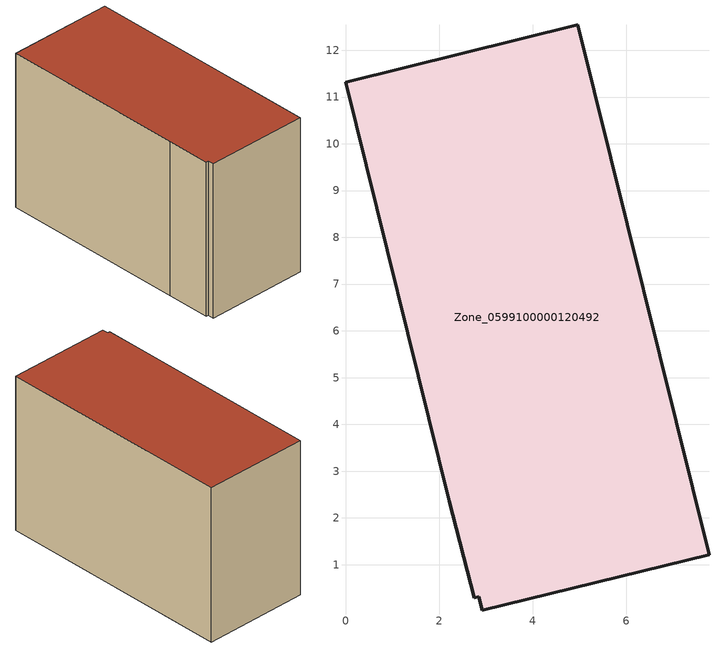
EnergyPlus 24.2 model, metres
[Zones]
Zone_0599100000120492
 floor ground (C_G): 2.22,2.35 0,11.31 4.96,12.55 7.77,1.21 2.93,0.03 2.85,0.31 2.75,0.29 z0
 wall outside (C_F): 7.77,1.21 4.96,12.55 0,11.31 2.22,2.35 2.75,0.29 2.85,0.31 2.93,0.03 7.77,1.21 z0:7.66
 roof outside (C_R): 2.75,0.29 2.85,0.31 2.93,0.03 7.77,1.21 4.96,12.55 0,11.31 2.22,2.35 z7.66
[BUILDING]
Pand.0599100000120492: North Axis=0; Terrain=City; Loads Convergence Tolerance Value=0.04; Temperature Convergence Tolerance Value=0.4; Solar Distribution=FullExterior; Maximum Number of Warmup Days=25; Minimum Number of Warmup Days=1
[Site:Location]
Rotterdam.The.Hague.AP_ZH_NLD Design_Conditions: Latitude=51.96; Longitude=4.45; Time Zone=1; Elevation=-4.5
[SITE:GROUNDTEMPERATURE:BUILDINGSURFACE]
18, 18, 18, 18, 18, 18, 18, 18, 18, 18, 18, 18
[MATERIAL] Thermal Absorptance=0.9; Solar Absorptance=0.7; Visible Absorptance=0.7
Name | Roughness | Thickness | Conductivity | Density | Specific Heat
G.TI.1975-1991 | MediumSmooth | 0.15 | 0.288461 | 540 | 1210
F.TI.1975-1991 | Rough | 0.3 | 0.230769 | 1920 | 840
R.TI.1975-1991 | MediumRough | 0.2 | 0.153846 | 1500 | 1000
[CONSTRUCTION]
C_G: G.TI.1975-1991
C_F: F.TI.1975-1991
C_R: R.TI.1975-1991
[ZONE]
Zone_0599100000120492: Type=1; Multiplier=1; Ceiling Height=Autocalculate; Volume=Autocalculate; Floor Area=autocalculate; Part of Total Floor Area=Yes
[ZONEINFILTRATION:DESIGNFLOWRATE]
Infil_Zone_0599100000120492: Zone or ZoneList or Space or SpaceList=Zone_0599100000120492; Schedule=AlwaysOn; Design Flow Rate Calculation Method=Flow/Area; Flow Rate per Floor Area=0.003; Constant Term Coefficient=1; Temperature Term Coefficient=0; Velocity Term Coefficient=0; Velocity Squared Term Coefficient=0
[HVACTEMPLATE:ZONE:IDEALLOADSAIRSYSTEM]
Zone_0599100000120492: Maximum Heating Supply Air Temperature=50; Minimum Cooling Supply Air Temperature=13; Maximum Heating Supply Air Humidity Ratio=0.0156; Minimum Cooling Supply Air Humidity Ratio=0.0077; Heating Limit=NoLimit; Cooling Limit=NoLimit; Dehumidification Control Type=ConstantSensibleHeatRatio; Cooling Sensible Heat Ratio=0.7; Dehumidification Setpoint=60; Humidification Control Type=None; Humidification Setpoint=30; Outdoor Air Method=None; Outdoor Air Flow Rate per Person=0.00944; Outdoor Air Flow Rate per Zone Floor Area=0; Outdoor Air Flow Rate per Zone=0; Demand Controlled Ventilation Type=None; Outdoor Air Economizer Type=NoEconomizer; Heat Recovery Type=None; Sensible Heat Recovery Effectiveness=0.7; Latent Heat Recovery Effectiveness=0.65
[ZONECONTROL:THERMOSTAT]
ThermostatControl_Zone_0599100000120492: Zone or ZoneList=Zone_0599100000120492; Control Type Schedule=DualSetpointControlType; Control 1=Thermostat_Zone_0599100000120492; Temperature Difference Between Cutout And Setpoint=0
[THERMOSTATSETPOINT:DUALSETPOINT]
Thermostat_Zone_0599100000120492: Heating Setpoint Temperature Schedule=HeatingSetpoint_Zone_0599100000120492; Cooling Setpoint Temperature Schedule=CoolingSetpoint_Zone_0599100000120492
[SCHEDULE:COMPACT]
HeatingSetpoint_Zone_0599100000120492: Through: 12/31, For: AllDays, Until: 24:00, 21
CoolingSetpoint_Zone_0599100000120492: Through: 12/31, For: AllDays, Until: 24:00, 24
DualSetpointControlType: Through: 12/31, For: AllDays, Until: 24:00, 4
AlwaysOn: Through: 12/31, For: AllDays, Until: 24:00, 1
